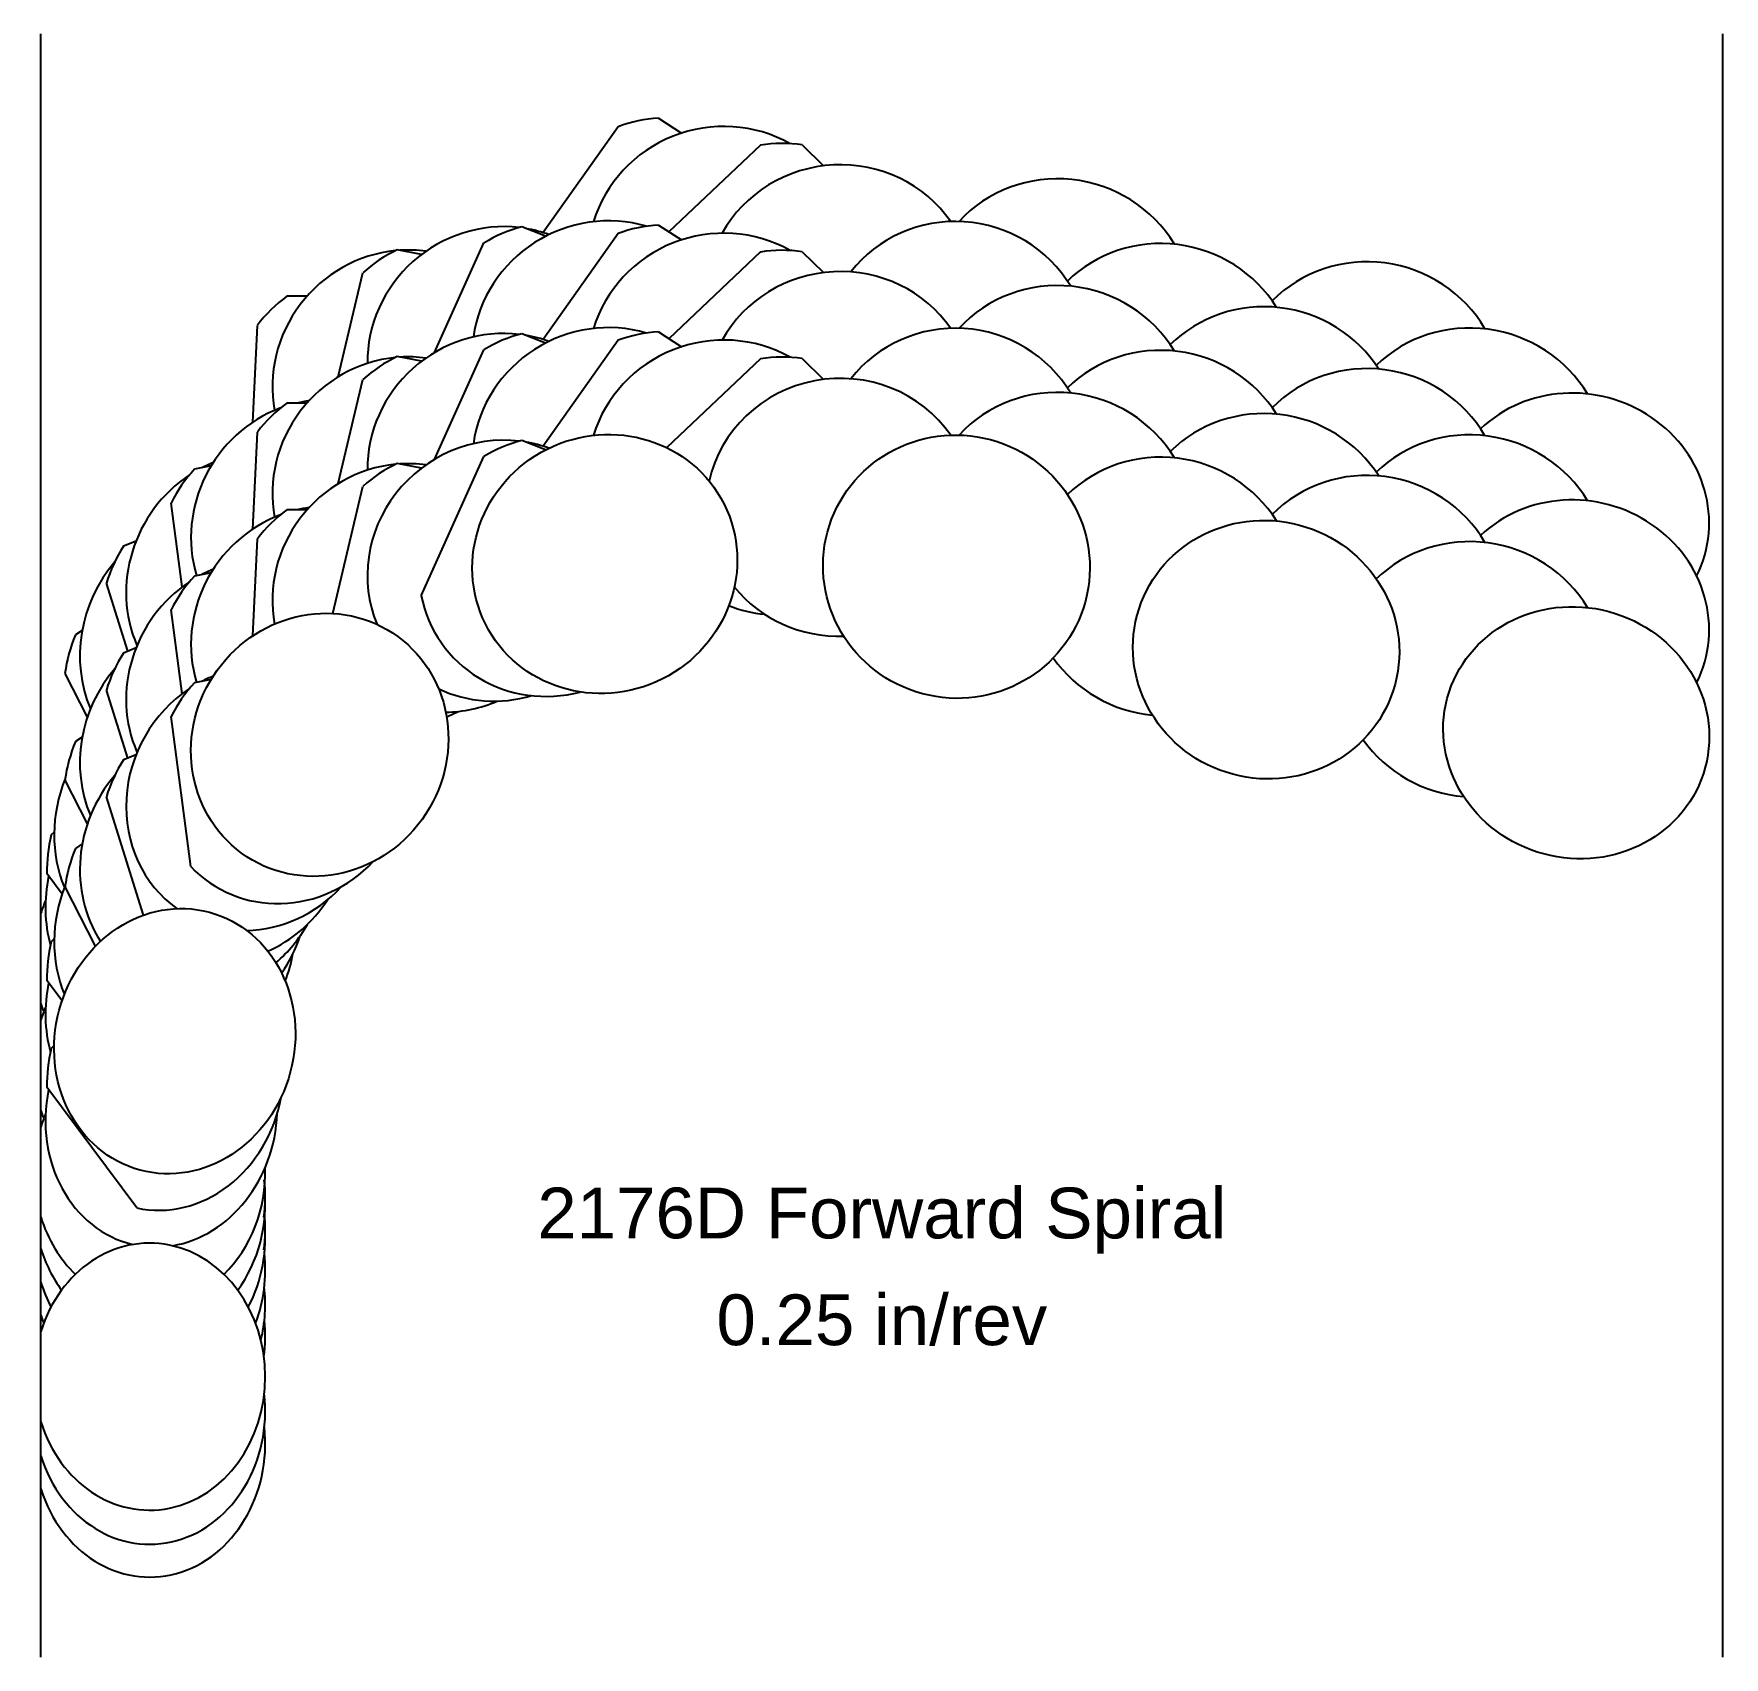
# Model space of a CAD drawing. Header units: inches. Extents: x -3.95 to 0, y -2.66 to 1.14.
import ezdxf
from ezdxf.enums import TextEntityAlignment as Align

# ---------------------------------------------------------------- set-up
doc = ezdxf.new("R2010")
doc.units = ezdxf.units.IN
doc.header["$MEASUREMENT"] = 0
for name, color, linetype, true_color in [('Blade_1', 30, 'Continuous', 0xff7f00), ('Blade_2', 7, 'Continuous', 0xcccc00), ('Blade_3', 7, 'Continuous', 0x00cc00), ('Blade_4', 7, 'Continuous', 0x00cccc), ('Blade_5', 7, 'Continuous', 0x0066cc), ('Blade_6', 190, 'Continuous', 0x7f00ff)]:
    doc.layers.add(name, color=color, linetype=linetype, true_color=true_color)
doc.layers.add('Gage_Line', color=7, linetype='Continuous')
doc.styles.get("Standard").update_dxf_attribs({"font": 'arial.ttf'})

msp = doc.modelspace()

# ---------------------------------------------------------------- linework, layer by layer
at = {"layer": 'Blade_1'}
for centre, major_axis, ratio, start_param, end_param in [((-2.6175, 0.3998), (0.2793, 0.1401), 0.963048, 0.799484, 2.557183), ((-1.7943, 0.3935), (0.3019, -0.0809), 0.984808, 7.081616, 9.026073), ((-1.0693, 0.1993), (0.3019, -0.0809), 0.965926, 7.098248, 8.910519), ((-2.6175, 0.1498), (0.2793, 0.1401), 0.963048, 0.799484, 2.557183), ((-1.7943, 0.1435), (0.3019, -0.0809), 0.984808, 7.081616, 9.026073), ((-0.3433, 0.0048), (0.3019, -0.0809), 0.939693, 6.09199, 8.902875), ((-3.2849, -0.0234), (0.1702, 0.2621), 0.948815, 0.683458, 0.779536), ((-3.2849, -0.0234), (0.1702, 0.2621), 0.948815, 0.90895, 2.467674), ((-1.0693, -0.0507), (0.3019, -0.0809), 0.965926, 7.098248, 8.910519), ((-0.3433, -0.2452), (0.3019, -0.0809), 0.939693, 6.09199, 8.902875), ((-3.2849, -0.2734), (0.1702, 0.2621), 0.948815, 0.90895, 2.467674), ((-3.2849, -0.2734), (0.1702, 0.2621), 0.948815, 0.683458, 0.779536), ((-3.6241, -0.7171), (0.0812, 0.3018), 0.896171, 1.432444, 2.277571), ((-3.6241, -0.9671), (0.0812, 0.3018), 0.896171, 1.432444, 2.277571), ((-3.6241, -0.9671), (0.0812, 0.3018), 0.896171, 4.588932, 4.802907), ((-3.6829, -1.5022), (0, 0.3125), 0.866025, 4.678463, 4.678722), ((-3.6829, -2.0022), (0, 0.3125), 0.866025, 1.916735, 7.508043), ((-3.6829, -1.7522), (0, 0.3125), 0.866025, 4.300872, 4.834829), ((-3.6829, -1.7522), (0, 0.3125), 0.866025, 1.916735, 1.982313)]:
    msp.add_ellipse(centre, major_axis=major_axis, ratio=ratio, start_param=start_param, end_param=end_param, dxfattribs=at)
for centre, major_axis, ratio in [((-2.6175, -0.1002), (0.2793, 0.1401), 0.963048), ((-1.7943, -0.1065), (0.3019, -0.0809), 0.984808), ((-1.0693, -0.3007), (0.3019, -0.0809), 0.965926), ((-3.2849, -0.5234), (0.1702, 0.2621), 0.948815), ((-0.3433, -0.4952), (0.3019, -0.0809), 0.939693), ((-3.6241, -1.2171), (0.0812, 0.3018), 0.896171)]:
    msp.add_ellipse(centre, major_axis=major_axis, ratio=ratio, dxfattribs=at)
at = {"layer": 'Blade_2'}
for p, q in [((-2.7564, 0.6668), (-2.8113, 0.6889)), ((-3.016, 0.3947), (-2.9005, 0.6512)), ((-2.7564, 0.4168), (-2.8113, 0.4389)), ((-3.016, 0.1447), (-2.9005, 0.4012)), ((-2.7564, 0.1668), (-2.8113, 0.1889)), ((-3.539, 0.1294), (-3.5777, 0.1217)), ((-3.0472, -0.1745), (-2.9005, 0.1512)), ((-3.607, -0.154), (-3.6328, 0.0425)), ((-3.539, -0.1206), (-3.5777, -0.1283)), ((-3.607, -0.404), (-3.6328, -0.2075)), ((-3.539, -0.3706), (-3.5777, -0.3783)), ((-3.5867, -0.8083), (-3.6328, -0.4575)), ((-3.9064, -0.7275), (-3.9133, -0.7344)), ((-3.888, -0.8727), (-3.9236, -0.8249)), ((-3.9064, -0.9775), (-3.9133, -0.9844)), ((-3.888, -1.1227), (-3.9236, -1.0749)), ((-3.9064, -1.2275), (-3.9133, -1.2344)), ((-3.7132, -1.6074), (-3.9236, -1.3249))]:
    msp.add_line(p, q, dxfattribs=at)
for centre, major_axis, ratio, start_param, end_param in [((-2.744, 0.3943), (0.2591, 0.1747), 0.96233, 1.215076, 1.526647), ((-2.744, 0.1443), (0.2591, 0.1747), 0.96233, 1.215076, 1.526647), ((-2.744, -0.1057), (0.2591, 0.1747), 0.96233, 1.215076, 1.526647), ((-3.368, -0.0869), (0.1542, 0.2718), 0.942879, 1.318807, 1.628783), ((-3.368, -0.3369), (0.1542, 0.2718), 0.942879, 1.318807, 1.628783), ((-2.744, -0.1057), (0.2591, 0.1747), 0.96233, 2.758611, 4.362393), ((-3.368, -0.5869), (0.1542, 0.2718), 0.942879, 1.318807, 1.628783), ((-3.6465, -0.8021), (0.0683, 0.3049), 0.880809, 1.546067, 1.83907), ((-3.368, -0.5869), (0.1542, 0.2718), 0.942879, 2.863355, 4.454162), ((-3.6465, -1.0521), (0.0683, 0.3049), 0.880809, 1.546067, 1.83907), ((-3.6465, -1.3021), (0.0683, 0.3049), 0.880809, 1.546067, 1.83907), ((-3.6465, -1.3021), (0.0683, 0.3049), 0.880809, 3.147676, 4.758754), ((-3.6829, -1.582), (0, 0.3125), 0.866025, 4.561641, 4.840427), ((-3.6829, -1.832), (0, 0.3125), 0.866025, 4.436594, 4.840427), ((-3.6829, -2.082), (0, 0.3125), 0.866025, 1.916735, 4.840427)]:
    msp.add_ellipse(centre, major_axis=major_axis, ratio=ratio, start_param=start_param, end_param=end_param, dxfattribs=at)
at = {"layer": 'Blade_3'}
for centre, major_axis, ratio, start_param, end_param in [((-2.0676, 0.5326), (0.3113, 0.0272), 0.965239, 6.78649, 8.846809), ((-2.8656, 0.3842), (0.2417, 0.198), 0.961565, 0.745489, 2.484093), ((-2.8656, 0.3842), (0.2417, 0.198), 0.961565, 0.512935, 0.695603), ((-1.311, 0.3473), (0.3019, -0.0809), 0.965926, 7.084526, 8.905881), ((-2.0676, 0.2826), (0.3113, 0.0272), 0.965239, 6.78649, 8.846809), ((-2.8656, 0.1342), (0.2417, 0.198), 0.961565, 0.745489, 2.484093), ((-0.586, 0.1531), (0.3019, -0.0809), 0.953717, 7.061978, 8.912332), ((-2.8656, 0.1342), (0.2417, 0.198), 0.961565, 0.512935, 0.695603), ((-1.311, 0.0973), (0.3019, -0.0809), 0.965926, 7.084526, 8.905881), ((-2.0676, 0.0326), (0.3113, 0.0272), 0.965239, 6.78649, 9.130339), ((-2.8656, -0.1158), (0.2417, 0.198), 0.961565, 0.745489, 2.860215), ((-0.586, -0.0969), (0.3019, -0.0809), 0.953717, 7.061978, 8.912332), ((-2.8656, -0.1158), (0.2417, 0.198), 0.961565, 0.512935, 0.695603), ((-1.311, -0.1527), (0.3019, -0.0809), 0.965926, 7.084526, 8.905881), ((-3.4425, -0.1496), (0.1429, 0.2779), 0.930939, 0.819505, 0.917027), ((-3.4425, -0.1496), (0.1429, 0.2779), 0.930939, 1.025749, 2.493799), ((-0.586, -0.3469), (0.3019, -0.0809), 0.953717, 7.061978, 8.912332), ((-3.4425, -0.3996), (0.1429, 0.2779), 0.930939, 0.819505, 0.917027), ((-3.4425, -0.3996), (0.1429, 0.2779), 0.930939, 1.025749, 2.493799), ((-2.0676, 0.0326), (0.3113, 0.0272), 0.965239, 3.719233, 4.657974), ((-1.311, -0.1527), (0.3019, -0.0809), 0.965926, 3.99856, 4.887227), ((-3.4425, -0.6496), (0.1429, 0.2779), 0.930939, 1.025749, 3.005559), ((-3.4425, -0.6496), (0.1429, 0.2779), 0.930939, 0.819505, 0.917027), ((-2.8656, -0.1158), (0.2417, 0.198), 0.961565, 3.570328, 4.298155), ((-0.586, -0.3469), (0.3019, -0.0809), 0.953717, 3.998646, 4.896426), ((-3.6554, -0.8878), (0.0543, 0.3077), 0.864592, 1.536867, 2.066309), ((-3.4425, -0.6496), (0.1429, 0.2779), 0.930939, 3.599394, 4.427242), ((-3.6554, -1.1378), (0.0543, 0.3077), 0.864592, 1.536867, 2.066309), ((-3.6554, -1.3878), (0.0543, 0.3077), 0.864592, 1.536867, 3.094651), ((-3.6554, -1.3878), (0.0543, 0.3077), 0.864592, 3.438414, 4.869674), ((-3.6829, -1.6589), (0, 0.3125), 0.866025, 4.562494, 4.835679), ((-3.6829, -1.9089), (0, 0.3125), 0.866025, 4.562494, 4.835679), ((-3.6829, -2.1589), (0, 0.3125), 0.866025, 1.916735, 4.835679)]:
    msp.add_ellipse(centre, major_axis=major_axis, ratio=ratio, start_param=start_param, end_param=end_param, dxfattribs=at)
at = {"layer": 'Blade_4'}
for p, q in [((-2.2527, 0.8801), (-2.4672, 0.6772)), ((-2.1554, 0.8807), (-2.1056, 0.8319)), ((-3.0463, 0.6243), (-3.1032, 0.6353)), ((-2.2527, 0.6301), (-2.4672, 0.4272)), ((-2.1554, 0.6307), (-2.1056, 0.5819)), ((-3.2416, 0.338), (-3.1836, 0.5814)), ((-3.0463, 0.3743), (-3.1032, 0.3853)), ((-2.2527, 0.3801), (-2.4725, 0.1721)), ((-2.1554, 0.3807), (-2.1056, 0.3319)), ((-3.2416, 0.088), (-3.1836, 0.3314)), ((-3.0463, 0.1243), (-3.1032, 0.1353)), ((-3.2544, -0.216), (-3.1836, 0.0814)), ((-3.7148, -0.0466), (-3.7441, -0.0587)), ((-3.7342, -0.3046), (-3.7841, -0.1453)), ((-3.7148, -0.2966), (-3.7441, -0.3087)), ((-3.7342, -0.5546), (-3.7841, -0.3953)), ((-3.7148, -0.5466), (-3.7441, -0.5587)), ((-3.6974, -0.9222), (-3.7841, -0.6453))]:
    msp.add_line(p, q, dxfattribs=at)
for centre, major_axis, ratio, start_param, end_param in [((-2.206, 0.5822), (0.3068, 0.0593), 0.96483, 1.223461, 1.536689), ((-2.9816, 0.3592), (0.2227, 0.2192), 0.960767, 1.221079, 1.532733), ((-2.206, 0.3322), (0.3068, 0.0593), 0.96483, 1.223461, 1.536689), ((-2.9816, 0.1092), (0.2227, 0.2192), 0.960767, 1.221079, 1.532733), ((-2.206, 0.0822), (0.3068, 0.0593), 0.96483, 1.223461, 1.536689), ((-2.9816, -0.1408), (0.2227, 0.2192), 0.960767, 1.221079, 1.532733), ((-3.5053, -0.2225), (0.1265, 0.2858), 0.924298, 1.399875, 1.706224), ((-2.206, 0.0822), (0.3068, 0.0593), 0.96483, 4.130256, 4.408952), ((-3.5053, -0.4725), (0.1265, 0.2858), 0.924298, 1.399875, 1.706224), ((-2.9816, -0.1408), (0.2227, 0.2192), 0.960767, 3.928423, 4.330579), ((-3.5053, -0.7225), (0.1265, 0.2858), 0.924298, 1.399875, 1.706224), ((-3.6829, -1.0234), (0, 0.3125), 0.866025, 1.121059, 1.224858), ((-3.5053, -0.7225), (0.1265, 0.2858), 0.924298, 3.932742, 4.543908), ((-3.6829, -1.0234), (0, 0.3125), 0.866025, 1.916735, 1.982313), ((-3.6829, -1.2734), (0, 0.3125), 0.866025, 1.121059, 1.224858), ((-3.6829, -1.2734), (0, 0.3125), 0.866025, 1.916735, 1.982313), ((-3.6829, -1.5234), (0, 0.3125), 0.866025, 1.121059, 1.224858), ((-3.6829, -1.5234), (0, 0.3125), 0.866025, 3.839669, 4.746542), ((-3.6829, -1.5234), (0, 0.3125), 0.866025, 1.916735, 2.443517)]:
    msp.add_ellipse(centre, major_axis=major_axis, ratio=ratio, start_param=start_param, end_param=end_param, dxfattribs=at)
at = {"layer": 'Blade_5'}
for centre, major_axis, ratio, start_param, end_param in [((-2.3447, 0.6217), (0.2991, 0.0906), 0.964323, 0.742962, 2.57121), ((-1.5526, 0.4989), (0.3019, -0.0809), 0.965926, 7.07, 8.962124), ((-2.3447, 0.3717), (0.2991, 0.0906), 0.964323, 0.742962, 2.57121), ((-3.0904, 0.3273), (0.2019, 0.2385), 0.959956, 0.778728, 2.476284), ((-3.0904, 0.3273), (0.2019, 0.2385), 0.959956, 0.543995, 0.74399), ((-0.8277, 0.3046), (0.3019, -0.0809), 0.965926, 7.055329, 8.923755), ((-1.5526, 0.2489), (0.3019, -0.0809), 0.965926, 7.07, 8.962124), ((-2.3447, 0.1217), (0.2991, 0.0906), 0.964323, 0.742962, 2.57121), ((-3.0904, 0.0773), (0.2019, 0.2385), 0.959956, 0.778728, 2.476284), ((-3.0904, 0.0773), (0.2019, 0.2385), 0.959956, 0.543995, 0.74399), ((-0.8277, 0.0546), (0.3019, -0.0809), 0.965926, 7.055329, 8.923755), ((-1.5526, -0.0011), (0.3019, -0.0809), 0.965926, 7.07, 8.962124), ((-3.0904, -0.1727), (0.2019, 0.2385), 0.959956, 0.778728, 2.476284), ((-3.0904, -0.1727), (0.2019, 0.2385), 0.959956, 0.543995, 0.74399), ((-0.8277, -0.1954), (0.3019, -0.0809), 0.965926, 7.055329, 8.923755), ((-3.5578, -0.2961), (0.1141, 0.2909), 0.910856, 1.205829, 2.394922), ((-3.5578, -0.5461), (0.1141, 0.2909), 0.910856, 1.205829, 2.394922), ((-3.0904, -0.1727), (0.2019, 0.2385), 0.959956, 4.207347, 4.303569), ((-3.5578, -0.7961), (0.1141, 0.2909), 0.910856, 1.205829, 2.565048), ((-3.5578, -0.7961), (0.1141, 0.2909), 0.910856, 4.17932, 4.55708), ((-3.6829, -1.5972), (0, 0.3125), 0.866025, 4.007352, 4.830683), ((-3.6829, -1.5972), (0, 0.3125), 0.866025, 1.916735, 2.275834)]:
    msp.add_ellipse(centre, major_axis=major_axis, ratio=ratio, start_param=start_param, end_param=end_param, dxfattribs=at)
at = {"layer": 'Blade_6'}
for p, q in [((-2.5863, 0.9234), (-2.762, 0.6755)), ((-2.4916, 0.9431), (-2.4381, 0.9083)), ((-2.5863, 0.6734), (-2.762, 0.4255)), ((-2.4916, 0.6931), (-2.4381, 0.6583)), ((-3.3147, 0.5266), (-3.3617, 0.5265)), ((-3.4417, 0.2316), (-3.4306, 0.4584)), ((-2.4916, 0.4431), (-2.4381, 0.4083)), ((-2.5863, 0.4234), (-2.762, 0.1755)), ((-3.3147, 0.2766), (-3.3617, 0.2765)), ((-3.4417, -0.0184), (-3.4306, 0.2084)), ((-3.3147, 0.0266), (-3.3617, 0.0265)), ((-3.4417, -0.2684), (-3.4306, -0.0416)), ((-3.8408, -0.2555), (-3.8564, -0.2659)), ((-3.8287, -0.4584), (-3.8811, -0.3562)), ((-3.8408, -0.5055), (-3.8564, -0.5159)), ((-3.8287, -0.7084), (-3.8811, -0.6062)), ((-3.8408, -0.7555), (-3.8564, -0.7659)), ((-3.81, -0.995), (-3.8811, -0.8562))]:
    msp.add_line(p, q, dxfattribs=at)
for centre, major_axis, ratio, start_param, end_param in [((-2.4823, 0.6407), (0.2882, 0.1208), 0.963726, 1.216812, 1.528072), ((-2.4823, 0.3907), (0.2882, 0.1208), 0.963726, 1.216812, 1.528072), ((-3.1918, 0.2797), (0.1865, 0.2508), 0.954517, 1.256194, 1.567576), ((-2.4823, 0.1407), (0.2882, 0.1208), 0.963726, 1.216812, 1.528072), ((-3.1918, 0.0297), (0.1865, 0.2508), 0.954517, 1.256194, 1.567576), ((-3.1918, -0.2203), (0.1865, 0.2508), 0.954517, 1.256194, 1.567576), ((-3.5986, -0.3818), (0.0975, 0.2969), 0.903577, 1.475953, 1.776539), ((-3.5986, -0.6318), (0.0975, 0.2969), 0.903577, 1.475953, 1.776539), ((-3.5986, -0.8818), (0.0975, 0.2969), 0.903577, 1.475953, 1.776539), ((-3.5986, -0.8818), (0.0975, 0.2969), 0.903577, 4.395719, 4.709711), ((-3.6829, -1.6759), (0, 0.3125), 0.866025, 4.163038, 4.838652), ((-3.6829, -1.6759), (0, 0.3125), 0.866025, 1.916735, 2.120148)]:
    msp.add_ellipse(centre, major_axis=major_axis, ratio=ratio, start_param=start_param, end_param=end_param, dxfattribs=at)
at = {"layer": 'Gage_Line'}
for p, q in [((-3.9375, -2.6589), (-3.9375, 1.1407)), ((0, -2.6589), (0, 1.1407))]:
    msp.add_line(p, q, dxfattribs=at)

# ---------------------------------------------------------------- texts
for s, p in [('2176D Forward Spiral', (-1.9688, -1.6192)), ('0.25 in/rev', (-1.9688, -1.8692))]:
    msp.add_text(s, height=0.11875).set_placement(p, align=Align.MIDDLE_CENTER)

doc.saveas('drawing.dxf')
